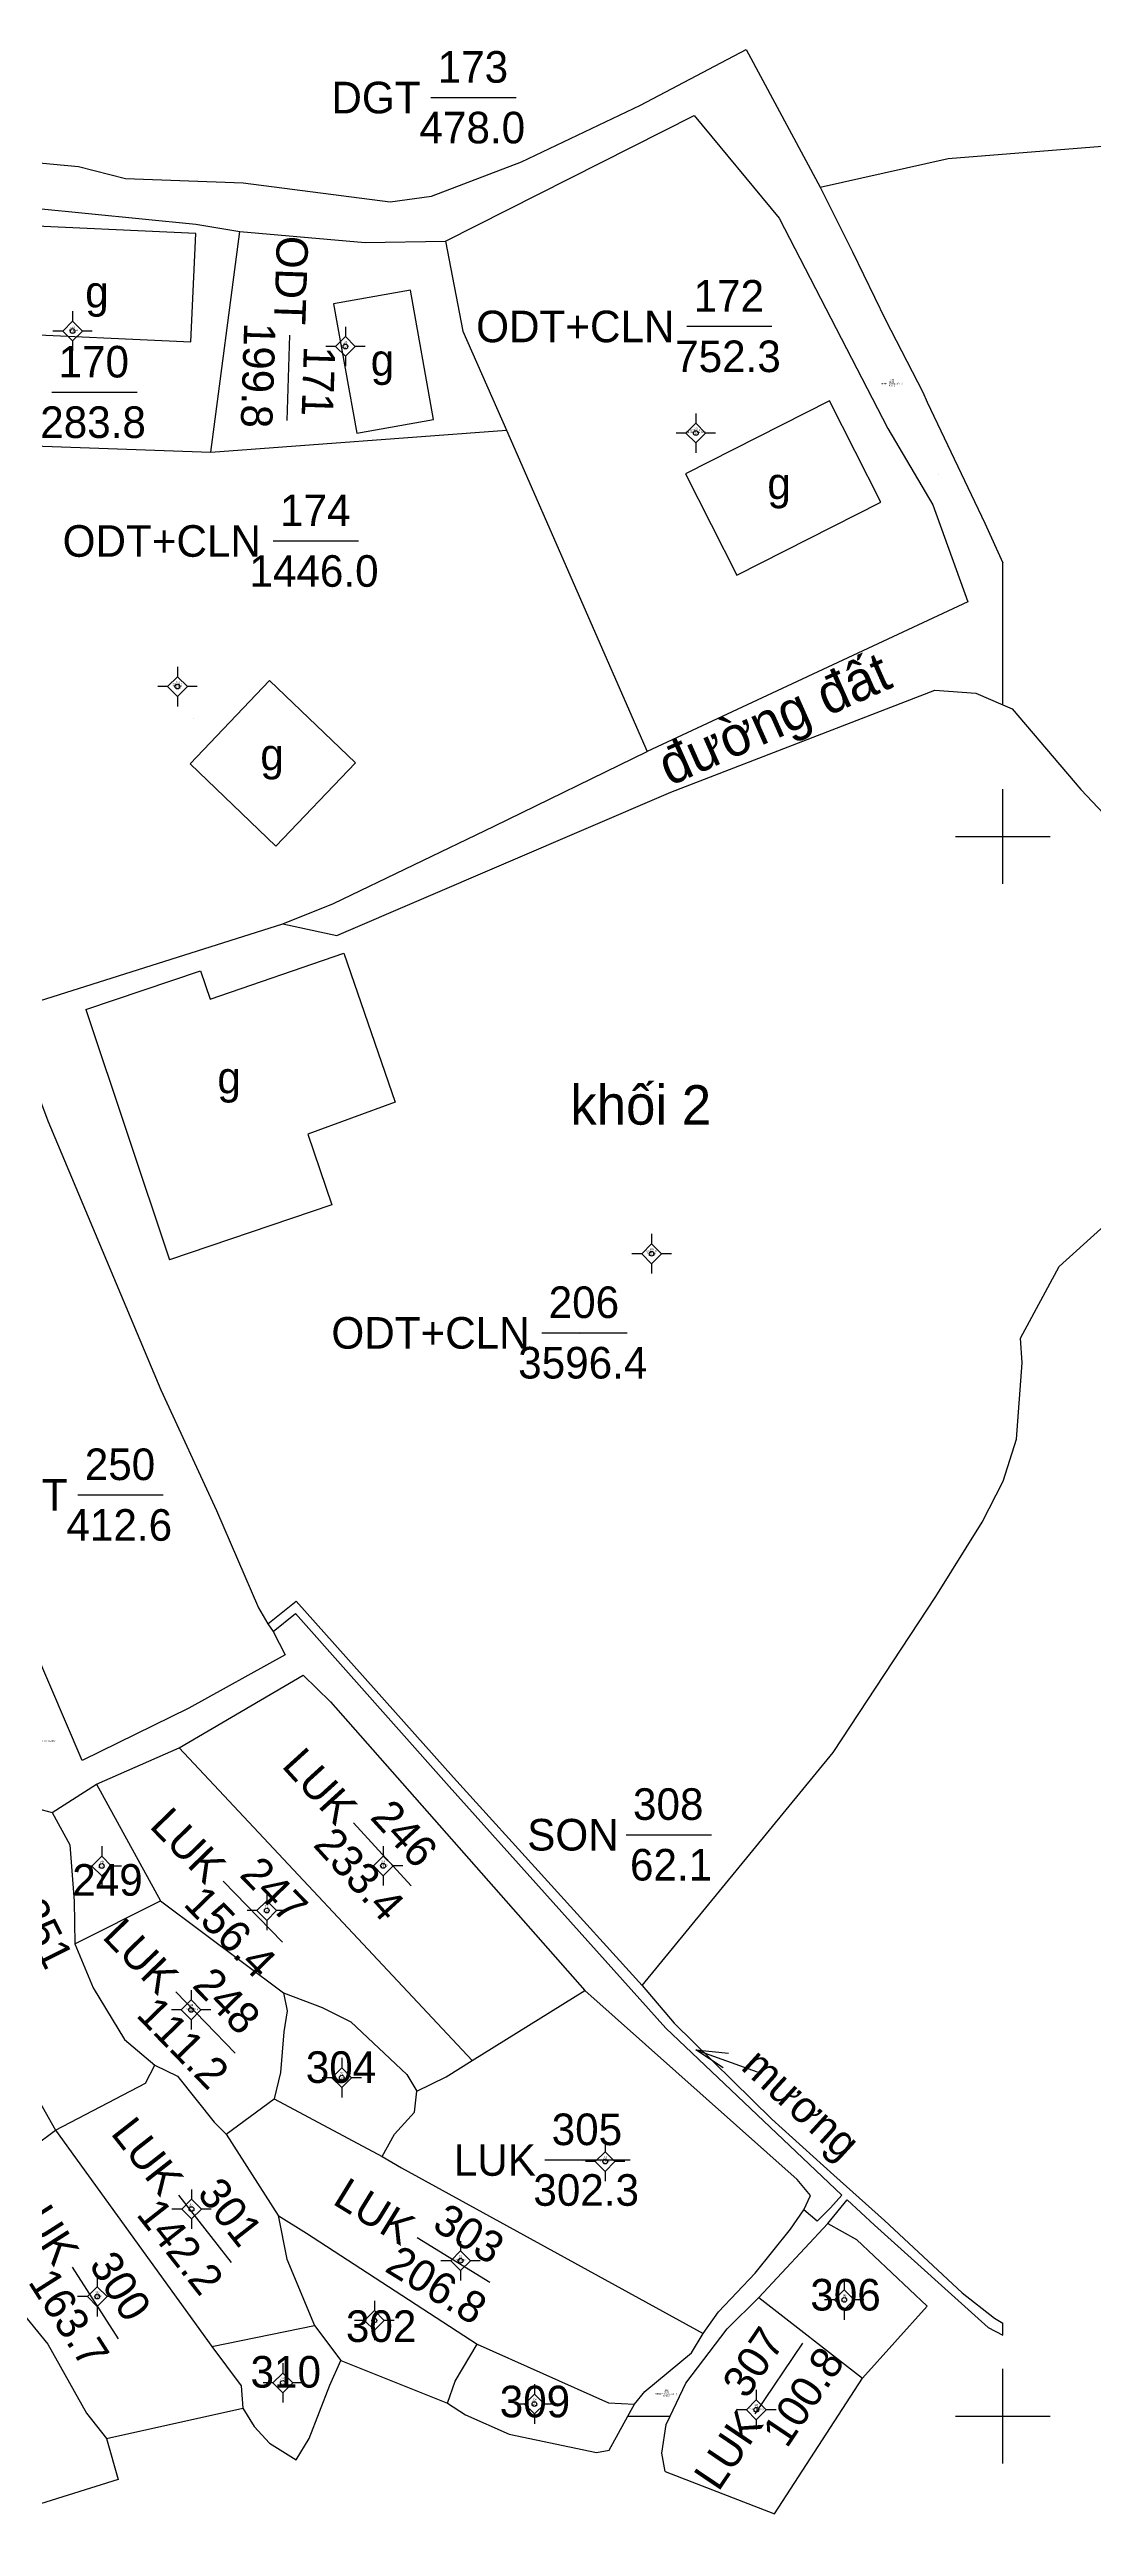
# Model space of a CAD drawing. Extents: x 550890 to 551618, y 1839259 to 1840146.
# Drawn here: x 551439.6 to 551505.7, y 1839493 to 1839649.8 of the extents above; entities that cross this region are included whole.
import ezdxf

# ---------------------------------------------------------------- set-up
doc = ezdxf.new("R2010")
doc.units = 0
for name, color, linetype in [('Level 10', 7, 'Continuous'), ('Level 11', 7, 'Continuous'), ('Level 13', 7, 'Continuous'), ('Level 14', 7, 'Continuous'), ('Level 15', 7, 'Continuous'), ('Level 16', 7, 'Continuous'), ('Level 18', 7, 'Continuous'), ('Level 2', 7, 'Continuous'), ('Level 23', 7, 'Continuous'), ('Level 24', 7, 'Continuous'), ('Level 31', 7, 'Continuous'), ('Level 4', 7, 'Continuous'), ('Level 48', 7, 'Continuous'), ('Level 63', 7, 'Continuous')]:
    doc.layers.add(name, color=color, linetype=linetype)

msp = doc.modelspace()

# ---------------------------------------------------------------- linework, layer by layer
at = {"layer": 'Level 10'}
for p, q in [((551449.83, 1839624.33), (551451.68, 1839638.31)), ((551449.83, 1839624.33), (551468.55, 1839625.72)), ((551468.55, 1839625.72), (551477.47, 1839605.39)), ((551436.91, 1839588.94), (551454.4, 1839594.48)), ((551447.84, 1839542.32), (551466.38, 1839522.51)), ((551442.6, 1839540), (551446.65, 1839532.63)), ((551441.23, 1839529.91), (551446.65, 1839532.63)), ((551446.65, 1839532.63), (551454.44, 1839526.8)), ((551466.38, 1839522.51), (551473.52, 1839526.94)), ((551450.81, 1839517.85), (551453.84, 1839520.1)), ((551453.84, 1839520.1), (551460.69, 1839516.44)), ((551439.99, 1839518.11), (551449.89, 1839504.42)), ((551450.81, 1839517.85), (551454.1, 1839512.7)), ((551484.53, 1839507.52), (551491.1, 1839502.4)), ((551449.89, 1839504.42), (551456.4, 1839505.75)), ((551456.4, 1839505.75), (551458.06, 1839503.52)), ((551491.1, 1839502.4), (551495.19, 1839506.96)), ((551458.06, 1839503.52), (551464.83, 1839500.82)), ((551443.23, 1839498.59), (551451.86, 1839500.51))]:
    msp.add_line(p, q, dxfattribs=at)
for points in [[(551488.42, 1839641.1), (551496.54, 1839642.92), (551524.23, 1839645.13), (551547.53, 1839645.03)], [(551464.7, 1839637.69), (551465.8, 1839632), (551468.55, 1839625.72)], [(551431.85, 1839625.38), (551433.26, 1839624.92), (551449.83, 1839624.33)], [(551477.15, 1839527.27), (551489.25, 1839542.01), (551495.74, 1839551.89), (551498.68, 1839556.6), (551500.01, 1839559.2), (551500.85, 1839561.85), (551501.21, 1839566.68), (551501.11, 1839568.25), (551503.56, 1839572.78), (551520.48, 1839588.08)], [(551439.79, 1839538.21), (551440.91, 1839536.18), (551441.19, 1839532.6), (551441.23, 1839529.91)], [(551432.84, 1839531.27), (551434.99, 1839526.94), (551439.99, 1839518.11)], [(551441.23, 1839529.91), (551442.38, 1839527.12), (551444.36, 1839523.85), (551446.29, 1839522.22)], [(551454.44, 1839526.8), (551454.68, 1839525.67), (551454.46, 1839524.34), (551454.25, 1839521.76), (551453.84, 1839520.1)], [(551454.44, 1839526.8), (551456.89, 1839525.87), (551458.7, 1839524.96), (551462.25, 1839521.63), (551462.88, 1839520.58)], [(551439.99, 1839518.11), (551445.69, 1839521.09), (551446.29, 1839522.22)], [(551446.29, 1839522.22), (551447.73, 1839521.52), (551450.05, 1839518.62), (551450.81, 1839517.85)], [(551462.88, 1839520.58), (551464.74, 1839521.49), (551466.38, 1839522.51)], [(551460.69, 1839516.44), (551461.47, 1839517.85), (551462.73, 1839519.24), (551462.88, 1839520.58)], [(551436.97, 1839516.86), (551438.59, 1839517.06), (551439.99, 1839518.11)], [(551435.64, 1839515.91), (551435.75, 1839514.58), (551435.31, 1839510.22), (551436.81, 1839507.87), (551439.52, 1839504.55), (551441.97, 1839500.19), (551443.23, 1839498.59)], [(551460.69, 1839516.44), (551461.9, 1839515.72), (551481.02, 1839505.24)], [(551454.1, 1839512.7), (551455.89, 1839511.59), (551466.7, 1839504.57)], [(551454.1, 1839512.7), (551454.65, 1839509.94), (551456.4, 1839505.75)], [(551449.89, 1839504.42), (551451.75, 1839501.93), (551451.86, 1839500.51)], [(551464.83, 1839500.82), (551465.3, 1839502.22), (551466.7, 1839504.57)], [(551466.7, 1839504.57), (551475.02, 1839500.85), (551476.67, 1839500.76)], [(551451.86, 1839500.51), (551452.58, 1839499.34), (551453.56, 1839498.29), (551455.23, 1839497.24), (551456.07, 1839498.58), (551457.37, 1839501.97), (551458.06, 1839503.52)], [(551478.6, 1839496.5), (551485.53, 1839493.82), (551491.1, 1839502.4)], [(551464.83, 1839500.82), (551465.97, 1839500.08), (551468.73, 1839498.87), (551474.26, 1839497.71), (551475.07, 1839497.85)], [(551443.23, 1839498.59), (551443.97, 1839495.99), (551434.45, 1839493.02)]]:
    msp.add_lwpolyline(points, dxfattribs=at)
at = {"layer": 'Level 11'}
for p, q in [((551441.08, 1839632.63), (551440.46, 1839632)), ((551441.08, 1839633.25), (551441.08, 1839632.63)), ((551441.71, 1839632), (551441.08, 1839632.63)), ((551440.46, 1839632), (551439.83, 1839632)), ((551440.46, 1839632), (551441.08, 1839631.38)), ((551441.08, 1839631.38), (551441.71, 1839632)), ((551441.08, 1839631.38), (551441.08, 1839630.75)), ((551442.33, 1839632), (551441.71, 1839632)), ((551457.73, 1839631.02), (551457.11, 1839631.02)), ((551458.36, 1839631.65), (551457.73, 1839631.02)), ((551457.73, 1839631.02), (551458.36, 1839630.4)), ((551458.36, 1839632.27), (551458.36, 1839631.65)), ((551458.98, 1839631.02), (551458.36, 1839631.65)), ((551458.36, 1839630.4), (551458.98, 1839631.02)), ((551459.61, 1839631.02), (551458.98, 1839631.02)), ((551458.36, 1839630.4), (551458.36, 1839629.77)), ((551480.55, 1839626.79), (551480.55, 1839626.17)), ((551479.92, 1839625.54), (551479.3, 1839625.54)), ((551480.55, 1839626.17), (551479.92, 1839625.54)), ((551479.92, 1839625.54), (551480.55, 1839624.92)), ((551481.17, 1839625.54), (551480.55, 1839626.17)), ((551480.55, 1839624.92), (551481.17, 1839625.54)), ((551480.55, 1839624.92), (551480.55, 1839624.29)), ((551481.8, 1839625.54), (551481.17, 1839625.54)), ((551447.72, 1839610.74), (551447.72, 1839610.11)), ((551447.1, 1839609.49), (551446.47, 1839609.49)), ((551447.72, 1839610.11), (551447.1, 1839609.49)), ((551447.1, 1839609.49), (551447.72, 1839608.86)), ((551448.35, 1839609.49), (551447.72, 1839610.11)), ((551447.72, 1839608.86), (551448.35, 1839609.49)), ((551448.97, 1839609.49), (551448.35, 1839609.49)), ((551447.72, 1839608.86), (551447.72, 1839608.24)), ((551477.75, 1839574.84), (551477.75, 1839574.21)), ((551477.13, 1839573.59), (551476.5, 1839573.59)), ((551477.75, 1839574.21), (551477.13, 1839573.59)), ((551477.13, 1839573.59), (551477.75, 1839572.96)), ((551478.38, 1839573.59), (551477.75, 1839574.21)), ((551477.75, 1839572.96), (551478.38, 1839573.59)), ((551477.75, 1839572.96), (551477.75, 1839572.34)), ((551479, 1839573.59), (551478.38, 1839573.59)), ((551442.93, 1839535.45), (551442.3, 1839534.83)), ((551442.93, 1839536.08), (551442.93, 1839535.45)), ((551443.55, 1839534.83), (551442.93, 1839535.45)), ((551460.75, 1839535.46), (551460.13, 1839534.84)), ((551460.75, 1839536.09), (551460.75, 1839535.46)), ((551461.38, 1839534.84), (551460.75, 1839535.46)), ((551442.3, 1839534.83), (551441.68, 1839534.83)), ((551442.3, 1839534.83), (551442.93, 1839534.2)), ((551442.93, 1839534.2), (551443.55, 1839534.83)), ((551442.93, 1839534.2), (551442.93, 1839533.58)), ((551444.18, 1839534.83), (551443.55, 1839534.83)), ((551460.13, 1839534.84), (551459.5, 1839534.84)), ((551460.13, 1839534.84), (551460.75, 1839534.21)), ((551460.75, 1839534.21), (551461.38, 1839534.84)), ((551460.75, 1839534.21), (551460.75, 1839533.59)), ((551462, 1839534.84), (551461.38, 1839534.84)), ((551453.38, 1839532.63), (551452.75, 1839532.01)), ((551453.38, 1839533.26), (551453.38, 1839532.63)), ((551454, 1839532.01), (551453.38, 1839532.63)), ((551452.75, 1839532.01), (551452.13, 1839532.01)), ((551452.75, 1839532.01), (551453.38, 1839531.38)), ((551453.38, 1839531.38), (551454, 1839532.01)), ((551453.38, 1839531.38), (551453.38, 1839530.76)), ((551454.63, 1839532.01), (551454, 1839532.01)), ((551448.59, 1839526.35), (551447.96, 1839525.72)), ((551448.59, 1839526.97), (551448.59, 1839526.35)), ((551449.21, 1839525.72), (551448.59, 1839526.35)), ((551447.96, 1839525.72), (551447.34, 1839525.72)), ((551447.96, 1839525.72), (551448.59, 1839525.1)), ((551448.59, 1839525.1), (551449.21, 1839525.72)), ((551448.59, 1839525.1), (551448.59, 1839524.47)), ((551449.84, 1839525.72), (551449.21, 1839525.72)), ((551457.5, 1839521.43), (551456.88, 1839521.43)), ((551458.13, 1839522.06), (551457.5, 1839521.43)), ((551457.5, 1839521.43), (551458.13, 1839520.81)), ((551458.13, 1839522.68), (551458.13, 1839522.06)), ((551458.75, 1839521.43), (551458.13, 1839522.06)), ((551458.13, 1839520.81), (551458.75, 1839521.43)), ((551459.38, 1839521.43), (551458.75, 1839521.43)), ((551458.13, 1839520.81), (551458.13, 1839520.18)), ((551474.81, 1839516.74), (551474.18, 1839516.12)), ((551474.81, 1839517.37), (551474.81, 1839516.74)), ((551475.43, 1839516.12), (551474.81, 1839516.74)), ((551474.18, 1839516.12), (551473.56, 1839516.12)), ((551474.18, 1839516.12), (551474.81, 1839515.49)), ((551474.81, 1839515.49), (551475.43, 1839516.12)), ((551474.81, 1839515.49), (551474.81, 1839514.87)), ((551476.06, 1839516.12), (551475.43, 1839516.12)), ((551448.61, 1839513.74), (551447.99, 1839513.11)), ((551448.61, 1839514.36), (551448.61, 1839513.74)), ((551449.24, 1839513.11), (551448.61, 1839513.74)), ((551447.99, 1839513.11), (551447.36, 1839513.11)), ((551447.99, 1839513.11), (551448.61, 1839512.49)), ((551448.61, 1839512.49), (551449.24, 1839513.11)), ((551448.61, 1839512.49), (551448.61, 1839511.86)), ((551449.86, 1839513.11), (551449.24, 1839513.11)), ((551465.65, 1839510.47), (551465.03, 1839509.84)), ((551465.65, 1839511.09), (551465.65, 1839510.47)), ((551466.28, 1839509.84), (551465.65, 1839510.47)), ((551442.64, 1839508.82), (551442.64, 1839508.19)), ((551465.03, 1839509.84), (551464.4, 1839509.84)), ((551465.03, 1839509.84), (551465.65, 1839509.22)), ((551465.65, 1839509.22), (551466.28, 1839509.84)), ((551465.65, 1839509.22), (551465.65, 1839508.59)), ((551466.9, 1839509.84), (551466.28, 1839509.84)), ((551489.95, 1839508.61), (551489.95, 1839507.99)), ((551442.02, 1839507.57), (551441.39, 1839507.57)), ((551442.64, 1839508.19), (551442.02, 1839507.57)), ((551442.02, 1839507.57), (551442.64, 1839506.94)), ((551443.27, 1839507.57), (551442.64, 1839508.19)), ((551442.64, 1839506.94), (551443.27, 1839507.57)), ((551443.89, 1839507.57), (551443.27, 1839507.57)), ((551460.19, 1839507.31), (551460.19, 1839506.69)), ((551489.33, 1839507.36), (551488.7, 1839507.36)), ((551489.95, 1839507.99), (551489.33, 1839507.36)), ((551489.33, 1839507.36), (551489.95, 1839506.74)), ((551490.58, 1839507.36), (551489.95, 1839507.99)), ((551489.95, 1839506.74), (551490.58, 1839507.36)), ((551491.2, 1839507.36), (551490.58, 1839507.36)), ((551442.64, 1839506.94), (551442.64, 1839506.32)), ((551459.56, 1839506.06), (551458.94, 1839506.06)), ((551460.19, 1839506.69), (551459.56, 1839506.06)), ((551459.56, 1839506.06), (551460.19, 1839505.44)), ((551460.81, 1839506.06), (551460.19, 1839506.69)), ((551460.19, 1839505.44), (551460.81, 1839506.06)), ((551461.44, 1839506.06), (551460.81, 1839506.06)), ((551489.95, 1839506.74), (551489.95, 1839506.11)), ((551460.19, 1839505.44), (551460.19, 1839504.81)), ((551454.39, 1839502.73), (551453.77, 1839502.11)), ((551454.39, 1839503.36), (551454.39, 1839502.73)), ((551455.02, 1839502.11), (551454.39, 1839502.73)), ((551453.77, 1839502.11), (551453.14, 1839502.11)), ((551453.77, 1839502.11), (551454.39, 1839501.48)), ((551454.39, 1839501.48), (551455.02, 1839502.11)), ((551454.39, 1839501.48), (551454.39, 1839500.86)), ((551455.64, 1839502.11), (551455.02, 1839502.11)), ((551469.71, 1839500.77), (551469.08, 1839500.77)), ((551470.33, 1839501.39), (551469.71, 1839500.77)), ((551469.71, 1839500.77), (551470.33, 1839500.14)), ((551470.33, 1839502.02), (551470.33, 1839501.39)), ((551470.96, 1839500.77), (551470.33, 1839501.39)), ((551470.33, 1839500.14), (551470.96, 1839500.77)), ((551471.58, 1839500.77), (551470.96, 1839500.77)), ((551484.38, 1839501.03), (551483.76, 1839500.41)), ((551484.38, 1839501.66), (551484.38, 1839501.03)), ((551485.01, 1839500.41), (551484.38, 1839501.03)), ((551470.33, 1839500.14), (551470.33, 1839499.52)), ((551483.76, 1839500.41), (551483.13, 1839500.41)), ((551483.76, 1839500.41), (551484.38, 1839499.78)), ((551484.38, 1839499.78), (551485.01, 1839500.41)), ((551484.38, 1839499.78), (551484.38, 1839499.16)), ((551485.63, 1839500.41), (551485.01, 1839500.41))]:
    msp.add_line(p, q, dxfattribs=at)
for centre in [(551441.08, 1839632), (551458.36, 1839631.02), (551480.55, 1839625.54), (551447.72, 1839609.49), (551477.75, 1839573.59), (551442.93, 1839534.83), (551460.75, 1839534.84), (551453.38, 1839532.01), (551448.59, 1839525.72), (551458.13, 1839521.43), (551474.81, 1839516.12), (551448.61, 1839513.11), (551465.65, 1839509.84), (551442.64, 1839507.57), (551489.95, 1839507.36), (551460.19, 1839506.06), (551454.39, 1839502.11), (551470.33, 1839500.77), (551484.38, 1839500.41)]:
    msp.add_circle(centre, 0.15, dxfattribs=at)
at = {"layer": 'Level 13'}
for p, q in [((551463.77, 1839646.78), (551469.17, 1839646.78)), ((551441.4, 1839632.64), (551441.4, 1839632.64)), ((551454.82, 1839631.74), (551454.64, 1839626.34)), ((551458.42, 1839631.36), (551458.42, 1839631.36)), ((551479.97, 1839632.3), (551485.37, 1839632.3)), ((551439.76, 1839628.13), (551445.16, 1839628.13)), ((551480.71, 1839625.65), (551480.71, 1839625.65)), ((551495.9, 1839622.92), (551495.9, 1839622.92)), ((551453.78, 1839618.71), (551459.18, 1839618.71)), ((551448.71, 1839607.45), (551448.71, 1839607.45)), ((551470.8, 1839568.59), (551476.2, 1839568.59)), ((551473.21, 1839568.52), (551473.21, 1839568.52)), ((551441.42, 1839558.32), (551446.82, 1839558.32)), ((551458.88, 1839537.56), (551462.52, 1839533.57)), ((551476.14, 1839536.81), (551481.54, 1839536.81)), ((551443.18, 1839534.99), (551443.18, 1839534.99)), ((551450.61, 1839533.88), (551454.38, 1839530.01)), ((551460.75, 1839534.79), (551460.75, 1839534.79)), ((551453.04, 1839531.52), (551453.04, 1839531.52)), ((551447.62, 1839526.86), (551451.38, 1839522.99)), ((551477.83, 1839525.96), (551477.83, 1839525.96)), ((551449.05, 1839525.29), (551449.05, 1839525.29)), ((551458.22, 1839521.65), (551458.22, 1839521.65)), ((551470.99, 1839516.22), (551476.39, 1839516.22)), ((551473.4, 1839516.16), (551473.4, 1839516.16)), ((551447.79, 1839513.99), (551451.12, 1839509.74)), ((551448.54, 1839513.38), (551448.54, 1839513.38)), ((551462.9, 1839511.31), (551467.5, 1839508.48)), ((551464.51, 1839510.49), (551464.51, 1839510.49)), ((551441.06, 1839509.44), (551443.96, 1839504.89)), ((551441.73, 1839508.41), (551441.73, 1839508.41)), ((551489.79, 1839507.33), (551489.79, 1839507.33)), ((551459.62, 1839506.8), (551459.62, 1839506.8)), ((551484.31, 1839500.14), (551487.33, 1839504.62)), ((551454.49, 1839501.52), (551454.49, 1839501.52)), ((551469.63, 1839501.16), (551469.63, 1839501.16)), ((551484.64, 1839500.71), (551484.64, 1839500.71))]:
    msp.add_line(p, q, dxfattribs=at)
at = {"layer": 'Level 14'}
for p in [(551441.91, 1839589.05), (551457.49, 1839576.69)]:
    msp.add_line(p, (551447.21, 1839573.2), dxfattribs=at)
for points in [[(551448.88, 1839638.18), (551436.95, 1839638.72), (551436.64, 1839631.86), (551448.57, 1839631.32)], [(551463.94, 1839626.41), (551462.47, 1839634.59), (551457.61, 1839633.72), (551459.08, 1839625.54)], [(551479.9, 1839622.96), (551483.15, 1839616.55), (551492.27, 1839621.17), (551489.02, 1839627.58)], [(551459, 1839604.66), (551453.96, 1839599.4), (551448.52, 1839604.61), (551453.56, 1839609.87)]]:
    msp.add_lwpolyline(points, close=True, dxfattribs=at)
msp.add_lwpolyline([(551441.91, 1839589.05), (551449.19, 1839591.49), (551449.8, 1839589.71), (551458.25, 1839592.61), (551461.5, 1839583.19), (551455.98, 1839581.16), (551457.49, 1839576.69)], dxfattribs=at)
at = {"layer": 'Level 18'}
msp.add_line((551480.56, 1839523.19), (551484.44, 1839521.81), dxfattribs=at)
msp.add_lwpolyline([(551482.28, 1839522.05), (551480.56, 1839523.19), (551482.61, 1839522.99)], dxfattribs=at)
at = {"layer": 'Level 23'}
for p, q in [((551442.6, 1839540), (551447.84, 1839542.32)), ((551439.79, 1839538.21), (551442.6, 1839540))]:
    msp.add_line(p, q, dxfattribs=at)
for points in [[(551434.42, 1839643.06), (551441.45, 1839642.42), (551444.43, 1839641.65), (551451.88, 1839641.39), (551461.19, 1839640.17), (551463.82, 1839640.54), (551469.51, 1839642.72), (551477.04, 1839646.3), (551483.74, 1839649.82), (551488.42, 1839641.1)], [(551464.7, 1839637.69), (551480.45, 1839645.65), (551485.82, 1839639.14), (551492.72, 1839625.84), (551495.56, 1839621), (551497.77, 1839614.86), (551477.47, 1839605.39)], [(551433.49, 1839640.85), (551438.68, 1839639.78), (551448.88, 1839638.76), (551451.68, 1839638.31)], [(551488.42, 1839641.1), (551490.47, 1839637.02), (551492.56, 1839632.7), (551494.92, 1839628.13), (551495.19, 1839627.49), (551498.85, 1839619.83), (551500, 1839617.33)], [(551451.68, 1839638.31), (551459.6, 1839637.6), (551464.7, 1839637.69)], [(551454.4, 1839594.48), (551457.82, 1839593.74), (551478.96, 1839602.8), (551495.68, 1839609.26), (551498.29, 1839609.07), (551500, 1839608.33), (551500.58, 1839608.08), (551504.93, 1839602.97), (551510.35, 1839597.24), (551520.48, 1839588.08)], [(551454.4, 1839594.48), (551457.61, 1839595.75), (551467.77, 1839600.65), (551477.47, 1839605.39)], [(551447.84, 1839542.32), (551455.68, 1839546.91), (551457.42, 1839545.23), (551473.52, 1839526.94)], [(551438.44, 1839539.29), (551438.83, 1839538.46), (551439.79, 1839538.21)], [(551487.39, 1839513.07), (551487.82, 1839513.97), (551486.97, 1839514.98), (551473.52, 1839526.94)]]:
    msp.add_lwpolyline(points, dxfattribs=at)
at = {"layer": 'Level 24'}
for p, q in [((551500, 1839608.33), (551500, 1839617.33)), ((551500, 1839505.14), (551500, 1839505.89)), ((551476.25, 1839500), (551478.93, 1839500))]:
    msp.add_line(p, q, dxfattribs=at)
at = {"layer": 'Level 31'}
for p, q in [((551453.45, 1839550.17), (551453.78, 1839549.67)), ((551484.53, 1839507.52), (551488.91, 1839512.2))]:
    msp.add_line(p, q, dxfattribs=at)
for points in [[(551453.78, 1839549.67), (551454.55, 1839548.19), (551448.45, 1839544.82), (551441.68, 1839541.5), (551435.59, 1839555.73), (551431.83, 1839565.64), (551431.9, 1839569.7), (551424.99, 1839583.45), (551420.79, 1839592.54), (551420.55, 1839598.14)], [(551436.91, 1839588.94), (551439.51, 1839582), (551446.66, 1839564.97), (551450.2, 1839557.33), (551452.86, 1839551.17), (551453.45, 1839550.17)], [(551453.45, 1839550.17), (551455.23, 1839551.6), (551465.21, 1839540.43), (551477.15, 1839527.27)], [(551453.78, 1839549.67), (551455.19, 1839550.81), (551464.93, 1839539.87), (551478.64, 1839524.57), (551489.8, 1839513.99), (551489.07, 1839513.18), (551488.23, 1839512.34), (551487.39, 1839513.07)], [(551477.15, 1839527.27), (551479.17, 1839524.89), (551485.37, 1839518.8), (551489.28, 1839515.25), (551492.5, 1839512.39), (551497.41, 1839507.81), (551499.47, 1839506.2), (551500, 1839505.89)], [(551488.91, 1839512.2), (551490.14, 1839513.7), (551491.86, 1839512.09), (551499.07, 1839505.62), (551500, 1839505.14)], [(551481.02, 1839505.24), (551481.98, 1839506.6), (551484.3, 1839509.05), (551486.55, 1839511.83), (551487.39, 1839513.07)], [(551488.91, 1839512.2), (551490.72, 1839511.18), (551495.19, 1839506.96)], [(551478.6, 1839496.5), (551478.4, 1839497.67), (551478.68, 1839499.48), (551478.93, 1839500), (551479.92, 1839502.09), (551482.53, 1839505.53), (551484.53, 1839507.52)], [(551476.67, 1839500.76), (551477.31, 1839501.56), (551480.27, 1839504.01), (551481.02, 1839505.24)], [(551475.07, 1839497.85), (551476.25, 1839500), (551476.67, 1839500.76)]]:
    msp.add_lwpolyline(points, dxfattribs=at)
at = {"layer": 'Level 63'}
for points in [[(551500, 1839597), (551500, 1839603)], [(551497, 1839600), (551503, 1839600)], [(551500, 1839497), (551500, 1839503)], [(551497, 1839500), (551503, 1839500)]]:
    msp.add_lwpolyline(points, dxfattribs=at)

# ---------------------------------------------------------------- texts
at = {"layer": 'Level 13'}
for s, p in [('173', (551464.2, 1839647.72)), ('172', (551480.41, 1839633.23)), ('170', (551440.19, 1839629.06)), ('174', (551454.22, 1839619.65)), ('206', (551471.23, 1839569.52)), ('250', (551441.85, 1839559.26)), ('308', (551476.57, 1839537.75)), ('249', (551441.06, 1839532.95)), ('304', (551455.85, 1839521.1)), ('305', (551471.42, 1839517.16)), ('306', (551487.8, 1839506.69)), ('302', (551458.39, 1839504.7)), ('310', (551452.35, 1839501.81)), ('309', (551468.13, 1839499.93))]:
    msp.add_text(s, height=2, dxfattribs=at).set_placement(p)
for s, height, rotation, p in [('171', 1.99, 268.0888, (551455.73, 1839631.07)), ('246', 2, 312.3546, (551459.86, 1839537.87)), ('247', 2, 314.1998, (551451.58, 1839534.22)), ('251', 2, 296.5892, (551437.41, 1839532.14)), ('248', 2, 314.1487, (551448.59, 1839527.21)), ('301', 2, 308.1369, (551448.91, 1839514.07)), ('303', 2, 328.4194, (551463.77, 1839511.88)), ('300', 2, 302.4985, (551442.08, 1839509.58)), ('307', 2, 56.0546, (551483.77, 1839501.02))]:
    msp.add_text(s, height=height, rotation=rotation, dxfattribs=at).set_placement(p)
at = {"layer": 'Level 15'}
for s, p in [('Hồ Thị Hai', (551440.75, 1839632.01)), ('Khối 2', (551440.89, 1839631.89)), ('ODT', (551440.93, 1839632.13)), ('170', (551440.98, 1839632.25)), ('Hồ Dưn', (551458.12, 1839631.03)), ('Khối 2', (551458.16, 1839630.91)), ('ODT', (551458.2, 1839631.15)), ('171', (551458.25, 1839631.27)), ('UBND Thị trấn quản lý', (551492.27, 1839628.62)), ('Khối 2', (551492.78, 1839628.5)), ('DGT', (551492.82, 1839628.74)), ('173', (551492.87, 1839628.86)), ('Nguyễn Quang Ngọc', (551479.92, 1839625.55)), ('ODT+CLN', (551480.2, 1839625.67)), ('Khối 2', (551480.35, 1839625.43)), ('172', (551480.44, 1839625.79)), ('ODT+CLN', (551447.38, 1839609.61)), ('Trần Giáo', (551447.41, 1839609.49)), ('Khối 2', (551447.53, 1839609.37)), ('174', (551447.62, 1839609.73)), ('ODT+CLN', (551477.41, 1839573.71)), ('Lê Dũng', (551477.49, 1839573.59)), ('Khối 2', (551477.56, 1839573.47)), ('206', (551477.65, 1839573.83)), ('UBND Thị trấn quản lý', (551438.6, 1839542.7)), ('Khối 2', (551442.73, 1839534.71)), ('LUK', (551442.78, 1839534.95)), ('249', (551442.82, 1839535.07)), ('.', (551442.91, 1839534.83)), ('Lê Dũng', (551460.49, 1839534.84)), ('Khối 2', (551460.56, 1839534.72)), ('LUK', (551460.61, 1839534.96)), ('246', (551460.65, 1839535.08)), ('LUK', (551453.23, 1839532.13)), ('247', (551453.26, 1839532.25)), ('Khối 2', (551453.18, 1839531.89)), ('.', (551453.36, 1839532.01)), ('LUK', (551448.44, 1839525.85)), ('248', (551448.48, 1839525.97)), ('Trần Phi Nông', (551448.14, 1839525.73)), ('Khối 1', (551448.39, 1839525.61)), ('Khối 2', (551457.93, 1839521.32)), ('LUK', (551457.98, 1839521.56)), ('304', (551458.02, 1839521.68)), ('.', (551458.11, 1839521.44)), ('305', (551474.7, 1839516.36)), ('Trần Giáo', (551474.49, 1839516.12)), ('Khối 2', (551474.61, 1839516)), ('LUK', (551474.66, 1839516.24)), ('LUK', (551448.47, 1839513.24)), ('301', (551448.51, 1839513.36)), ('Khối 2', (551448.42, 1839513)), ('.', (551448.6, 1839513.12)), ('303', (551465.55, 1839510.09)), ('Trần Giáo', (551465.34, 1839509.85)), ('Khối 2', (551465.46, 1839509.73)), ('LUK', (551465.51, 1839509.97)), ('Lê Khoa', (551442.4, 1839507.57)), ('Khối 2', (551442.45, 1839507.45)), ('LUK', (551442.5, 1839507.69)), ('300', (551442.54, 1839507.81)), ('Khối 2', (551489.76, 1839507.25)), ('LUK', (551489.81, 1839507.49)), ('306', (551489.85, 1839507.61)), ('.', (551489.94, 1839507.37)), ('Khối 2', (551459.99, 1839505.95)), ('LUK', (551460.04, 1839506.19)), ('302', (551460.08, 1839506.31)), ('.', (551460.17, 1839506.07)), ('310', (551454.29, 1839502.35)), ('Khối 2', (551454.2, 1839501.99)), ('LUK', (551454.25, 1839502.23)), ('.', (551454.38, 1839502.11)), ('LUK', (551470.19, 1839500.89)), ('309', (551470.23, 1839501.01)), ('.', (551470.32, 1839500.77)), ('UBND Thị trấn quản lý', (551477.98, 1839501.36)), ('Khối 2', (551478.49, 1839501.24)), ('SON', (551478.54, 1839501.48)), ('308', (551478.58, 1839501.6)), ('Khối 2', (551470.14, 1839500.65)), ('Trần Phi Nông', (551483.94, 1839500.41)), ('Khối 2', (551484.19, 1839500.29)), ('LUK', (551484.24, 1839500.53)), ('307', (551484.27, 1839500.65))]:
    msp.add_text(s, height=0.1, dxfattribs=at).set_placement(p)
at = {"layer": 'Level 16'}
for p in [(551441.88, 1839633.49), (551459.96, 1839629.17), (551485.08, 1839621.36), (551452.97, 1839604.2), (551450.25, 1839583.74)]:
    msp.add_text('g', height=2, dxfattribs=at).set_placement(p)
at = {"layer": 'Level 18'}
msp.add_text('mương', height=2, rotation=317.6358, dxfattribs=at).set_placement((551483.33, 1839522.01))
at = {"layer": 'Level 2'}
for s, p in [('DGT', (551457.47, 1839645.78)), ('ODT+CLN', (551466.64, 1839631.29)), ('ODT+CLN', (551440.45, 1839617.71)), ('ODT+CLN', (551457.47, 1839567.58)), ('DGT', (551435.12, 1839557.32)), ('SON', (551469.87, 1839535.81)), ('LUK', (551465.22, 1839515.22))]:
    msp.add_text(s, height=2, dxfattribs=at).set_placement(p)
for s, height, rotation, p in [('ODT', 1.99, 268.0888, (551454.02, 1839638.05)), ('LUK', 2, 312.3546, (551454.26, 1839541.14)), ('LUK', 2, 314.1998, (551445.88, 1839537.31)), ('LUK', 2, 314.1487, (551442.89, 1839530.3)), ('LUK', 2, 308.1369, (551443.44, 1839517.9)), ('LUK', 2, 328.4194, (551457.47, 1839513.48)), ('LUK', 2, 302.4985, (551437.12, 1839513.77)), ('LUK', 2, 56.0546, (551481.98, 1839495.17))]:
    msp.add_text(s, height=height, rotation=rotation, dxfattribs=at).set_placement(p)
at = {"layer": 'Level 4'}
for s, p in [('478.0', (551463.05, 1839643.88)), ('752.3', (551479.24, 1839629.4)), ('283.8', (551439.03, 1839625.23)), ('1446.0', (551452.28, 1839615.81)), ('3596.4', (551469.3, 1839565.69)), ('412.6', (551440.69, 1839555.42)), ('62.1', (551476.38, 1839533.91)), ('302.3', (551470.26, 1839513.32))]:
    msp.add_text(s, height=2, dxfattribs=at).set_placement(p)
for s, height, rotation, p in [('199.8', 1.99, 268.0888, (551451.95, 1839632.55)), ('233.4', 2, 312.3546, (551456.25, 1839536.13)), ('156.4', 2, 314.1998, (551448.03, 1839532.37)), ('111.2', 2, 314.1487, (551445.04, 1839525.35)), ('142.2', 2, 308.1369, (551445.06, 1839512.76)), ('206.8', 2, 328.4194, (551460.77, 1839509.22)), ('163.7', 2, 302.4985, (551438.22, 1839508.5)), ('100.8', 2, 56.0546, (551486.31, 1839497.91))]:
    msp.add_text(s, height=height, rotation=rotation, dxfattribs=at).set_placement(p)
at = {"layer": 'Level 48'}
msp.add_text('đường đất', height=2.5, rotation=23.9362, dxfattribs=at).set_placement((551478.89, 1839603.17))
msp.add_text('khối 2', height=2.5, dxfattribs=at).set_placement((551472.6, 1839581.76))

doc.saveas('drawing.dxf')
